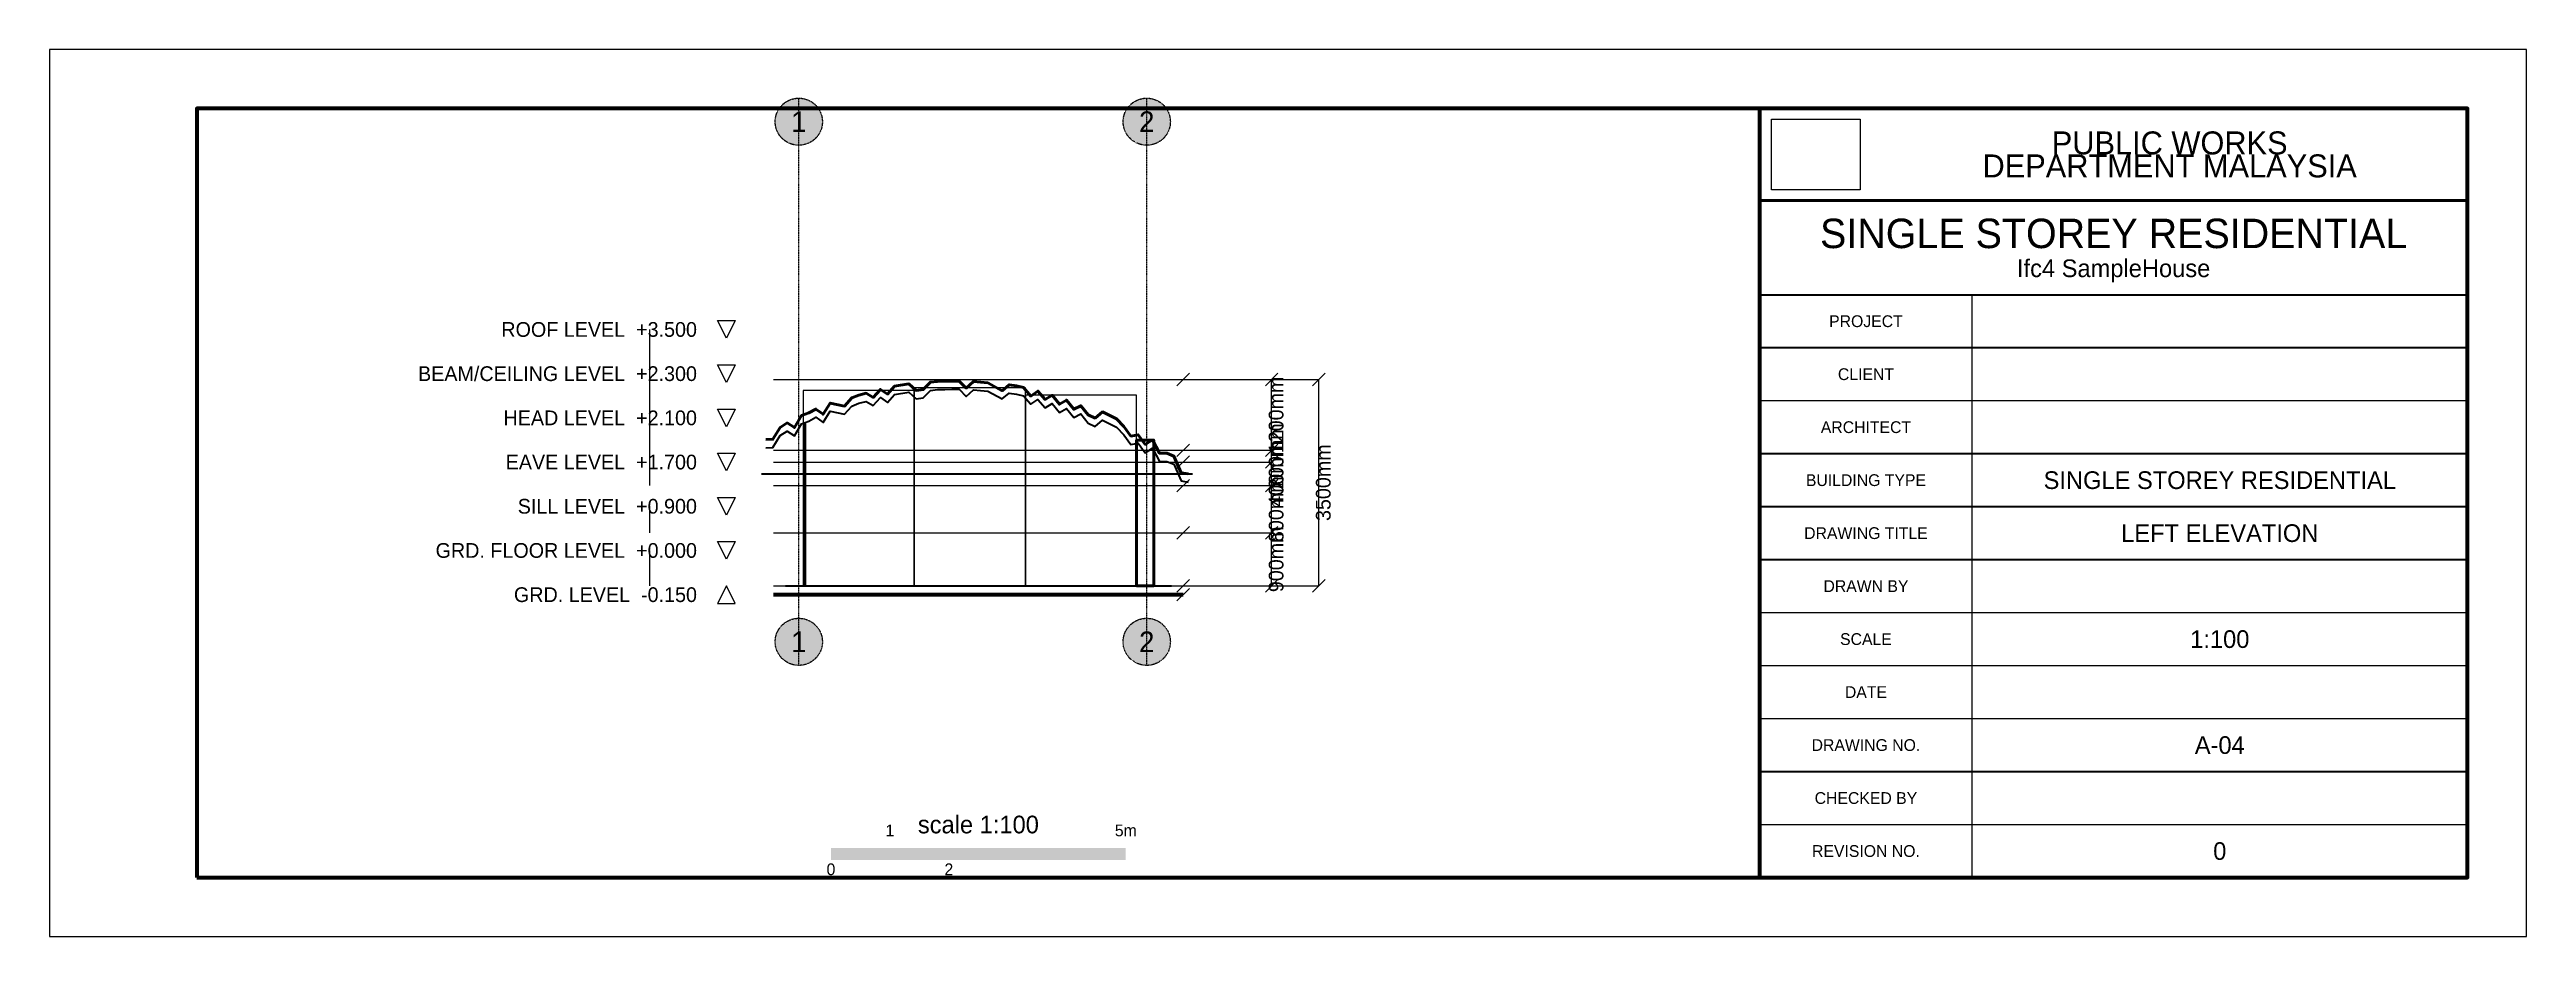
# Model space of a CAD drawing. Header units: millimetres. Extents: x -14024 to 27976, y -5950 to 9100.
import ezdxf
from ezdxf.enums import TextEntityAlignment as Align

# ---------------------------------------------------------------- set-up
doc = ezdxf.new("R2010")
doc.units = ezdxf.units.MM
doc.linetypes.add('DASHDOT', pattern=[0.8, 0.4, -0.2, 0, -0.2])
doc.linetypes.add('HIDDEN', pattern=[0.6, 0.4, -0.2])
for name, color, linetype in [('A-ANNO-DIMS', 7, 'Continuous'), ('A-ANNO-LEVL', 7, 'Continuous'), ('A-ANNO-TEXT', 7, 'Continuous'), ('A-ELEV-LEVL', 7, 'Continuous'), ('A-ELEV-WALL', 7, 'Continuous'), ('A-GRID', 8, 'DASHDOT'), ('A-ROOF', 7, 'Continuous'), ('A-TTLB', 7, 'Continuous')]:
    doc.layers.add(name, color=color, linetype=linetype)
picture_1 = doc.add_image_def('image1.png', size_in_pixel=(890, 652))

msp = doc.modelspace()

# ---------------------------------------------------------------- hatches: boundary and pattern name
at = {"layer": 'A-GRID'}
h = msp.add_hatch(color=7, dxfattribs=at)
h.dxf.hatch_style = 1
h.paths.add_polyline_path([(-919, 7875), (-925, 7945), (-943, 8012), (-973, 8075), (-1013, 8132), (-1062, 8182), (-1119, 8222), (-1182, 8251), (-1249, 8269), (-1319, 8275), (-1388, 8269), (-1456, 8251), (-1519, 8222), (-1576, 8182), (-1625, 8132), (-1665, 8075), (-1695, 8012), (-1713, 7945), (-1719, 7875), (-1713, 7806), (-1695, 7738), (-1665, 7675), (-1625, 7618), (-1576, 7569), (-1519, 7529), (-1456, 7499), (-1388, 7481), (-1319, 7475), (-1249, 7481), (-1182, 7499), (-1119, 7529), (-1062, 7569), (-1013, 7618), (-973, 7675), (-943, 7738), (-925, 7806)])
h = msp.add_hatch(color=7, dxfattribs=at)
h.dxf.hatch_style = 1
h.paths.add_polyline_path([(4981, 7875), (4975, 7945), (4957, 8012), (4927, 8075), (4887, 8132), (4838, 8182), (4781, 8222), (4718, 8251), (4651, 8269), (4581, 8275), (4512, 8269), (4444, 8251), (4381, 8222), (4324, 8182), (4275, 8132), (4235, 8075), (4205, 8012), (4187, 7945), (4181, 7875), (4187, 7806), (4205, 7738), (4235, 7675), (4275, 7618), (4324, 7569), (4381, 7529), (4444, 7499), (4512, 7481), (4581, 7475), (4651, 7481), (4718, 7499), (4781, 7529), (4838, 7569), (4887, 7618), (4927, 7675), (4957, 7738), (4975, 7806)])
h = msp.add_hatch(color=7, dxfattribs=at)
h.dxf.hatch_style = 1
h.paths.add_polyline_path([(-919, -950), (-925, -881), (-943, -813), (-973, -750), (-1013, -693), (-1062, -644), (-1119, -604), (-1182, -574), (-1249, -556), (-1319, -550), (-1388, -556), (-1456, -574), (-1519, -604), (-1576, -644), (-1625, -693), (-1665, -750), (-1695, -813), (-1713, -881), (-1719, -950), (-1713, -1019), (-1695, -1087), (-1665, -1150), (-1625, -1207), (-1576, -1256), (-1519, -1296), (-1456, -1326), (-1388, -1344), (-1319, -1350), (-1249, -1344), (-1182, -1326), (-1119, -1296), (-1062, -1256), (-1013, -1207), (-973, -1150), (-943, -1087), (-925, -1019)])
h = msp.add_hatch(color=7, dxfattribs=at)
h.dxf.hatch_style = 1
h.paths.add_polyline_path([(4981, -950), (4975, -881), (4957, -813), (4927, -750), (4887, -693), (4838, -644), (4781, -604), (4718, -574), (4651, -556), (4581, -550), (4512, -556), (4444, -574), (4381, -604), (4324, -644), (4275, -693), (4235, -750), (4205, -813), (4187, -881), (4181, -950), (4187, -1019), (4205, -1087), (4235, -1150), (4275, -1207), (4324, -1256), (4381, -1296), (4444, -1326), (4512, -1344), (4581, -1350), (4651, -1344), (4718, -1326), (4781, -1296), (4838, -1256), (4887, -1207), (4927, -1150), (4957, -1087), (4975, -1019)])

# ---------------------------------------------------------------- linework, layer by layer
at = {"color": 7}
msp.add_lwpolyline([(-14024, -5950), (27976, -5950), (27976, 9100), (-14024, 9100)], close=True, dxfattribs=at)
at = {"layer": 'A-ANNO-DIMS', "lineweight": 18}
for p, q in [((5199, 3500), (6699, 3500)), ((6593, 3394), (6805, 3606)), ((6699, 2300), (6699, 3500)), ((6699, 3500), (7499, 3500)), ((7393, 3394), (7605, 3606)), ((7499, 0), (7499, 3500)), ((5199, 2300), (6699, 2300)), ((5199, 2300), (6699, 2300)), ((5199, 2100), (6699, 2100)), ((5199, 2100), (6699, 2100)), ((6593, 2194), (6805, 2406)), ((6593, 2194), (6805, 2406)), ((6593, 1994), (6805, 2206)), ((6593, 1994), (6805, 2206)), ((6699, 2100), (6699, 2300)), ((6699, 1700), (6699, 2100)), ((5199, 1700), (6699, 1700)), ((5199, 1700), (6699, 1700)), ((6593, 1594), (6805, 1806)), ((6593, 1594), (6805, 1806)), ((6699, 900), (6699, 1700)), ((5199, 900), (6699, 900)), ((5199, 900), (6699, 900)), ((6593, 794), (6805, 1006)), ((6593, 794), (6805, 1006)), ((6699, 0), (6699, 900)), ((5199, 0), (6699, 0)), ((6593, -106), (6805, 106)), ((6699, 0), (7499, 0)), ((7393, -106), (7605, 106))]:
    msp.add_line(p, q, dxfattribs=at)
at = {"layer": 'A-ANNO-DIMS', "color": 7}
for points in [[(-774, -4650), (226, -4650), (-774, -4450), (226, -4450)], [(1226, -4650), (4226, -4650), (1226, -4450), (4226, -4450)]]:
    msp.add_solid(points, dxfattribs=at)
at = {"layer": 'A-ANNO-DIMS', "color": 0}
msp.add_solid([(226, -4650), (1226, -4650), (226, -4450), (1226, -4450)], dxfattribs=at)
at = {"layer": 'A-ANNO-LEVL', "lineweight": 18}
for p, q in [((-3846, 3500), (-3846, 4350)), ((-3846, 2300), (-3846, 3600)), ((5093, 3394), (5305, 3606)), ((-3846, 2100), (-3846, 2850)), ((-3846, 1700), (-3846, 2100)), ((5093, 2194), (5305, 2406)), ((5093, 1994), (5305, 2206)), ((5093, 1594), (5305, 1806)), ((-3846, 900), (-3846, 1350)), ((5093, 794), (5305, 1006)), ((-3846, 0), (-3846, 600)), ((5093, -106), (5305, 106)), ((5093, -256), (5305, -44))]:
    msp.add_line(p, q, dxfattribs=at)
at = {"layer": 'A-ANNO-LEVL', "linetype": 'HIDDEN', "lineweight": 18}
for p, q in [((-1746, 3500), (5199, 3500)), ((-1746, 2300), (5199, 2300)), ((-1746, 2100), (5199, 2100)), ((-1746, 1700), (5199, 1700)), ((-1746, 900), (5199, 900)), ((-1746, 0), (5199, 0)), ((-1746, -150), (5199, -150))]:
    msp.add_line(p, q, dxfattribs=at)
at = {"layer": 'A-ANNO-LEVL', "lineweight": 18}
for points in [[(-2696, 4500), (-2396, 4500), (-2546, 4200)], [(-2696, 3750), (-2396, 3750), (-2546, 3450)], [(-2696, 3000), (-2396, 3000), (-2546, 2700)], [(-2696, 2250), (-2396, 2250), (-2546, 1950)], [(-2696, 1500), (-2396, 1500), (-2546, 1200)], [(-2696, 750), (-2396, 750), (-2546, 450)], [(-2696, -300), (-2396, -300), (-2546, 0)]]:
    msp.add_lwpolyline(points, close=True, dxfattribs=at)
at = {"layer": 'A-CURT', "lineweight": 18}
for points in [[(-1246, 0), (639, 0), (639, 3317), (-1246, 3317)], [(639, 0), (2524, 0), (2524, 3359), (639, 3359)], [(2524, 0), (4409, 0), (4409, 3235), (2524, 3235)], [(-1222, 0), (-1197, 0), (-1197, 2751), (-1222, 2751)]]:
    msp.add_lwpolyline(points, close=True, dxfattribs=at)
at = {"layer": 'A-ELEV-LEVL', "lineweight": 35}
msp.add_line((-1546, 0), (4999, 0), dxfattribs=at)
at = {"layer": 'A-ELEV-LEVL', "lineweight": 70}
msp.add_line((-1746, -150), (5199, -150), dxfattribs=at)
at = {"layer": 'A-ELEV-WALL', "lineweight": 50}
msp.add_lwpolyline([(4409, 0), (4699, 0), (4699, 2474), (4409, 2474)], close=True, dxfattribs=at)
at = {"layer": 'A-GRID', "lineweight": 18}
for p, q in [((-1319, -1350), (-1319, 8275)), ((4581, -1350), (4581, 8275))]:
    msp.add_line(p, q, dxfattribs=at)
at = {"layer": 'A-GRID', "lineweight": 25}
for centre in [(-1319, 7875), (4581, 7875), (-1319, -950), (4581, -950)]:
    msp.add_circle(centre, 400, dxfattribs=at)
at = {"layer": 'A-ROOF', "lineweight": 35}
msp.add_line((-1949, 1902), (5355, 1902), dxfattribs=at)
at = {"layer": 'A-ROOF', "lineweight": 50}
msp.add_lwpolyline([(-1879, 2484), (-1758, 2487), (-1636, 2688), (-1515, 2764), (-1393, 2685), (-1272, 2888), (-1151, 2936), (-1029, 3000), (-908, 2910), (-786, 3102), (-543, 3050), (-422, 3191), (-301, 3237), (-179, 3268), (-58, 3197), (64, 3333), (185, 3253), (306, 3387), (549, 3427), (671, 3315), (792, 3330), (914, 3456), (1035, 3469), (1156, 3472), (1278, 3475), (1399, 3475), (1521, 3355), (1642, 3466), (1763, 3457), (1885, 3444), (2128, 3311), (2249, 3411), (2371, 3392), (2492, 3364), (2613, 3220), (2735, 3305), (2856, 3162), (2978, 3234), (3099, 3082), (3220, 3151), (3342, 2996), (3463, 3056), (3585, 2899), (3706, 2846), (3828, 2950), (4070, 2832), (4192, 2703), (4313, 2540), (4435, 2563), (4556, 2400), (4677, 2477), (4799, 2250), (4920, 2252), (5042, 2202), (5163, 1920), (5285, 1902)], dxfattribs=at)
at = {"layer": 'A-ROOF', "lineweight": 35}
msp.add_lwpolyline([(-1879, 2343), (-1758, 2347), (-1636, 2548), (-1515, 2624), (-1393, 2544), (-1272, 2747), (-1151, 2796), (-1029, 2860), (-908, 2770), (-786, 2961), (-543, 2910), (-422, 3050), (-301, 3097), (-179, 3128), (-58, 3057), (64, 3193), (185, 3113), (306, 3246), (549, 3287), (671, 3175), (792, 3189), (914, 3315), (1035, 3329), (1156, 3331), (1278, 3334), (1399, 3335), (1521, 3214), (1642, 3325), (1763, 3316), (1885, 3303), (2128, 3171), (2249, 3270), (2371, 3252), (2492, 3223), (2613, 3080), (2735, 3164), (2856, 3021), (2978, 3093), (3099, 2942), (3220, 3010), (3342, 2855), (3463, 2916), (3585, 2758), (3706, 2705), (3828, 2809), (4070, 2691), (4192, 2563), (4313, 2400), (4435, 2423), (4556, 2259), (4677, 2336), (4799, 2109), (4920, 2112), (5042, 2062), (5163, 1779), (5285, 1761)], dxfattribs=at)
at = {"layer": 'A-TTLB', "lineweight": 70}
msp.add_line((14976, -4950), (14976, 8100), dxfattribs=at)
at = {"layer": 'A-TTLB', "lineweight": 50}
msp.add_line((14976, 6540), (26976, 6540), dxfattribs=at)
at = {"layer": 'A-TTLB', "lineweight": 35}
for p, q in [((14976, 4940), (26976, 4940)), ((14976, 4041), (26976, 4041)), ((14976, 2243), (26976, 2243)), ((14976, 1344), (26976, 1344)), ((14976, 445), (26976, 445)), ((14976, -3152), (26976, -3152))]:
    msp.add_line(p, q, dxfattribs=at)
at = {"layer": 'A-TTLB', "lineweight": 18}
for p, q in [((18576, 4041), (18576, 4940)), ((18576, 3142), (18576, 4041)), ((14976, 3142), (26976, 3142)), ((18576, 2243), (18576, 3142)), ((18576, 1344), (18576, 2243)), ((18576, 445), (18576, 1344)), ((18576, -455), (18576, 445)), ((14976, -455), (26976, -455)), ((18576, -1354), (18576, -455)), ((14976, -1354), (26976, -1354)), ((18576, -2253), (18576, -1354)), ((14976, -2253), (26976, -2253)), ((18576, -3152), (18576, -2253)), ((18576, -4051), (18576, -3152)), ((14976, -4051), (26976, -4051)), ((18576, -4950), (18576, -4051)), ((14976, -4950), (26976, -4950))]:
    msp.add_line(p, q, dxfattribs=at)
at = {"layer": 'A-TTLB', "lineweight": 70}
msp.add_lwpolyline([(-11524, -4950), (26976, -4950), (26976, 8100), (-11524, 8100)], close=True, dxfattribs=at)

# ---------------------------------------------------------------- texts
at = {"layer": 'A-ANNO-DIMS'}
for s, p in [('1200mm', (6774, 2900)), ('200mm', (6774, 2200)), ('400mm', (6774, 1900)), ('3500mm', (7574, 1750)), ('800mm', (6774, 1300)), ('900mm', (6774, 450))]:
    msp.add_text(s, height=250, rotation=90, dxfattribs=at).set_placement(p, align=Align.MIDDLE_CENTER)
for s, p in [('1', (226, -4150)), ('5m', (4226, -4150)), ('0', (-774, -4810)), ('2', (1226, -4810))]:
    msp.add_text(s, height=200, dxfattribs=at).set_placement(p, align=Align.MIDDLE_CENTER)
at = {"layer": 'A-ANNO-LEVL'}
for s, p in [('ROOF LEVEL  +3.500', (-3046, 4350)), ('BEAM/CEILING LEVEL  +2.300', (-3046, 3600)), ('HEAD LEVEL  +2.100', (-3046, 2850)), ('EAVE LEVEL  +1.700', (-3046, 2100)), ('SILL LEVEL  +0.900', (-3046, 1350)), ('GRD. FLOOR LEVEL  +0.000', (-3046, 600)), ('GRD. LEVEL  -0.150', (-3046, -150))]:
    msp.add_text(s, height=250, dxfattribs=at).set_placement(p, align=Align.MIDDLE_RIGHT)
at = {"layer": 'A-ANNO-TEXT'}
for s, p in [('1', (-1319, 7875)), ('2', (4581, 7875)), ('1', (-1319, -950)), ('2', (4581, -950))]:
    msp.add_text(s, height=350, dxfattribs=at).set_placement(p, align=Align.MIDDLE_CENTER)
at = {"layer": 'A-ANNO-TEXT', "color": 8}
msp.add_text('scale 1:100', height=300, dxfattribs=at).set_placement((1726, -4050), align=Align.MIDDLE_CENTER)
at = {"layer": 'A-TTLB'}
for s, height, p in [('PUBLIC WORKS', 390, (21926, 7515)), ('DEPARTMENT MALAYSIA', 390, (21926, 7125)), ('SINGLE STOREY RESIDENTIAL', 500, (20976, 5980)), ('Ifc4 SampleHouse', 300, (20976, 5388)), ('PROJECT', 200, (16776, 4490)), ('CLIENT', 200, (16776, 3591)), ('ARCHITECT', 200, (16776, 2692)), ('BUILDING TYPE', 200, (16776, 1793)), ('SINGLE STOREY RESIDENTIAL', 300, (22776, 1793)), ('DRAWING TITLE', 200, (16776, 894)), ('LEFT ELEVATION', 300, (22776, 894)), ('DRAWN BY', 200, (16776, -5)), ('SCALE', 200, (16776, -904)), ('1:100', 300, (22776, -904)), ('DATE', 200, (16776, -1803)), ('DRAWING NO.', 200, (16776, -2702)), ('A-04', 300, (22776, -2702)), ('CHECKED BY', 200, (16776, -3601)), ('REVISION NO.', 200, (16776, -4500)), ('0', 300, (22776, -4500))]:
    msp.add_text(s, height=height, dxfattribs=at).set_placement(p, align=Align.MIDDLE_CENTER)

# ---------------------------------------------------------------- pictures from other files: only their frames are drawn
image = msp.add_image(picture_1, insert=(15176, 6720), size_in_units=(1500, 1200), dxfattribs=at)

doc.saveas('drawing.dxf')
